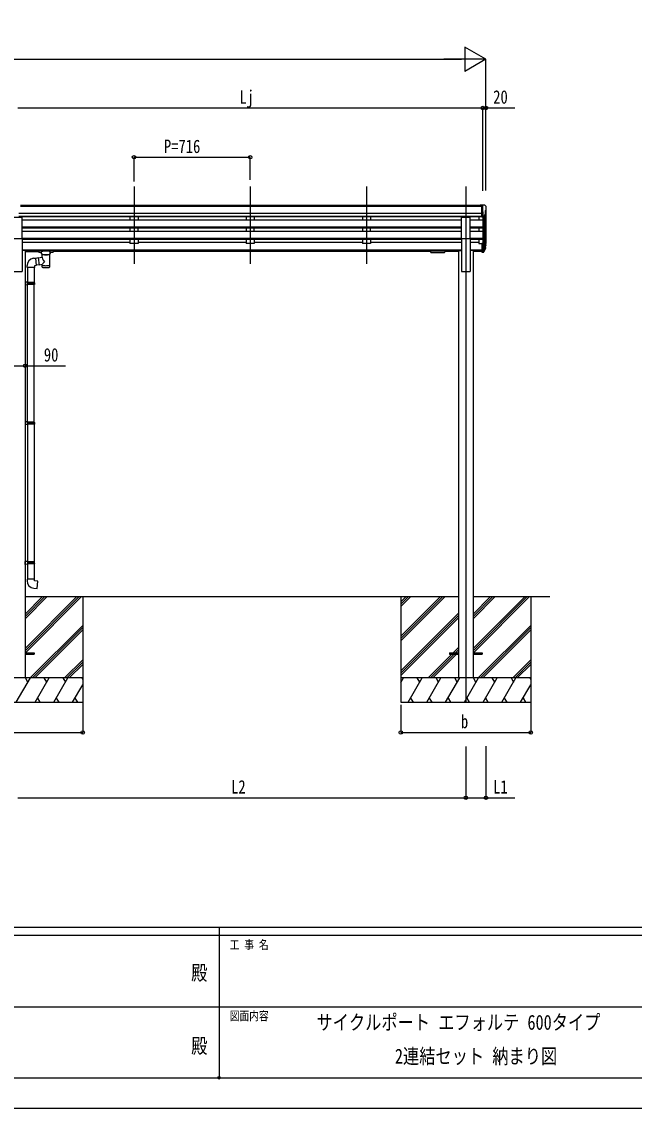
# Model space of a CAD drawing. Units: millimetres, scale not verified. Extents: x -10512 to 10512, y -7425 to 7425.
# Drawn here: x -1228 to 2545, y -7425 to -740 of the extents above; entities that cross this region are included whole.
import ezdxf
from ezdxf.enums import TextEntityAlignment as Align

# ---------------------------------------------------------------- set-up
doc = ezdxf.new("R2010")
doc.units = ezdxf.units.MM
doc.header["$LTSCALE"] = 30
doc.header["$PDMODE"] = 32
doc.header["$PDSIZE"] = 15
for name, color, linetype in [('0-2_USER1', 3, 'Continuous'), ('0-3_YKK_12', 2, 'Continuous'), ('0-4_YKK_13', 4, 'Continuous'), ('0-5_YKK_A1', 4, 'Continuous'), ('0-6_YKK_D', 6, 'Continuous'), ('0-7_YKK_ZWAK', 7, 'Continuous')]:
    doc.layers.add(name, color=color, linetype=linetype)
doc.styles.add('ＭＳ ゴシック', font='')
doc.styles.get('ＭＳ ゴシック').set_extended_font_data('MS Gothic')

msp = doc.modelspace()

# ---------------------------------------------------------------- linework, layer by layer
at = {"layer": '0-3_YKK_12'}
for p, q in [((-536.34, -1752.56), (-536.34, -2230.08)), ((179.66, -1752.56), (179.66, -2230.08)), ((895.66, -1752.56), (895.66, -2230.08)), ((1507.66, -1752.56), (1507.66, -4926.97))]:
    msp.add_line(p, q, dxfattribs=at)
at = {"layer": '0-4_YKK_13'}
for p, q in [((1605.17, -1868.95), (1595.17, -1869.03)), ((1595.17, -1870.55), (1595.17, -1869.03)), ((1605.17, -1940.93), (1605.17, -1868.95)), ((1623.67, -1868.95), (1605.17, -1868.95)), ((1611.67, -1941.93), (1611.67, -1868.95)), ((1623.67, -1868.95), (1626, -1869.09)), ((1626.76, -1869.51), (1630.82, -1875.32)), ((1619.29, -1940.12), (1628.29, -1924.53)), ((1625.67, -1903.46), (1625.67, -1919.74)), ((1631.13, -1900.13), (1625.82, -1903.2)), ((1633.67, -1878.32), (1633.67, -1878.95)), ((-1279.84, -1942.6), (-1224.84, -1942.6)), ((-1224.84, -2074.39), (-1224.84, -1942.6)), ((1480.16, -2074.39), (1480.16, -1942.6)), ((1480.16, -1942.6), (1535.16, -1942.6)), ((1535.16, -2074.39), (1535.16, -1942.6)), ((1605.17, -1940.93), (1611.67, -1940.93)), ((1611.67, -1941.93), (1616.87, -1941.61)), ((-1279.84, -2074.39), (-1224.84, -2074.39)), ((1480.16, -2074.39), (1535.16, -2074.39)), ((1605.17, -2102.67), (1605.17, -2156.7)), ((1605.17, -2102.67), (1611.67, -2102.67)), ((1611.67, -2102.67), (1611.67, -2157.44)), ((1618.1, -2147.02), (1625.85, -2131.62)), ((1627.3, -2131.98), (1619.11, -2148.15)), ((1627.92, -2132.54), (1619.11, -2156.09)), ((1629.97, -2115.48), (1626.69, -2122.55)), ((1630.57, -2116.86), (1626.69, -2124.81)), ((1628.26, -2128.14), (1627.92, -2132.54)), ((-1155.7, -2195.49), (-1143.18, -2193.93)), ((-1126.67, -2193.34), (-1143.01, -2195.88)), ((-1126.96, -2191.46), (-1101.74, -2187.55)), ((-1126.96, -2191.46), (-1119.94, -2236.72)), ((-1122.34, -2147.25), (-1122.34, -2158.01)), ((-1037.34, -2146.59), (-1120.34, -2146.59)), ((-1037.34, -2148.76), (-1120.34, -2148.76)), ((-1105.84, -2158.67), (-1120.34, -2158.67)), ((-1105.84, -2165.48), (-1105.84, -2155.21)), ((-1101.74, -2187.56), (-1101.74, -2169.97)), ((-1055.94, -2169.98), (-1055.92, -2250.27)), ((-1051.84, -2165.48), (-1051.84, -2155.21)), ((-1037.34, -2158.67), (-1051.84, -2158.67)), ((-1035.34, -2147.25), (-1035.34, -2158.01)), ((-1035.34, -2147.44), (-1035.34, -2148.98)), ((1290.66, -2147.25), (1290.66, -2158.01)), ((1290.66, -2147.44), (1290.66, -2148.98)), ((1292.66, -2146.59), (1375.66, -2146.59)), ((1292.66, -2148.76), (1375.66, -2148.76)), ((1292.66, -2158.67), (1375.66, -2158.67)), ((1377.66, -2147.25), (1377.66, -2158.01)), ((1605.17, -2142.8), (1611.67, -2142.8)), ((1605.17, -2147.68), (1611.67, -2147.68)), ((1605.17, -2156.7), (1611.67, -2156.7)), ((1611.67, -2147.7), (1616.8, -2147.7)), ((1611.67, -2149.51), (1616.51, -2149.51)), ((1611.67, -2157.44), (1616.51, -2157.44)), ((-1195.1, -2251.5), (-1195.1, -2240.58)), ((-1149.1, -2251.5), (-1195.1, -2251.5)), ((-1193.14, -2251.5), (-1193.14, -2342.33)), ((-1151.14, -2251.5), (-1151.14, -2344.89)), ((-1120.23, -2234.84), (-1139.34, -2237.81)), ((-1101.74, -2233.9), (-1119.94, -2236.72)), ((-1101.75, -2250.27), (-1101.74, -2233.65)), ((-1191.14, -2342.39), (-1207.14, -2341.92)), ((-1207.14, -2341.92), (-1207.14, -2359.86)), ((-1191.14, -2359.39), (-1207.14, -2359.86)), ((-1191.14, -2344.39), (-1193.14, -2344.39)), ((-1150.14, -2344.89), (-1193.14, -2344.89)), ((-1149.14, -2346.89), (-1193.14, -2346.89)), ((-1149.14, -2354.89), (-1193.14, -2354.89)), ((-1150.14, -2356.89), (-1193.14, -2356.89)), ((-1193.14, -3201.59), (-1193.14, -2359.45)), ((-1191.14, -2344.39), (-1191.14, -2342.39)), ((-1191.14, -2359.39), (-1191.14, -2357.39)), ((-1188.66, -2346.89), (-1188.23, -2344.89)), ((-1151.14, -3204.14), (-1151.14, -2356.89)), ((-1149.14, -2346.89), (-1150.14, -2344.89)), ((-1149.14, -2354.89), (-1150.14, -2356.89)), ((-1149.14, -2346.89), (-1149.14, -2354.89)), ((-1191.14, -3201.64), (-1207.14, -3201.17)), ((-1207.14, -3201.17), (-1207.14, -3219.12)), ((-1191.14, -3203.64), (-1193.14, -3203.64)), ((-1150.14, -3204.14), (-1193.14, -3204.14)), ((-1149.14, -3206.14), (-1193.14, -3206.14)), ((-1191.14, -3203.64), (-1191.14, -3201.64)), ((-1188.66, -3206.14), (-1188.23, -3204.14)), ((-1149.14, -3206.14), (-1150.14, -3204.14)), ((-1149.14, -3206.14), (-1149.14, -3214.14)), ((-1191.14, -3218.64), (-1207.14, -3219.12)), ((-1149.14, -3214.14), (-1193.14, -3214.14)), ((-1150.14, -3216.14), (-1193.14, -3216.14)), ((-1193.14, -3218.7), (-1193.14, -4060.84)), ((-1191.14, -3218.64), (-1191.14, -3216.64)), ((-1151.14, -3216.14), (-1151.14, -4063.4)), ((-1149.14, -3214.14), (-1150.14, -3216.14)), ((-1191.14, -4060.9), (-1207.14, -4060.43)), ((-1207.14, -4078.37), (-1207.14, -4060.43)), ((-1191.14, -4077.9), (-1207.14, -4078.37)), ((-1150.14, -4063.4), (-1193.14, -4063.4)), ((-1149.14, -4065.4), (-1193.14, -4065.4)), ((-1149.14, -4073.4), (-1193.14, -4073.4)), ((-1150.14, -4075.4), (-1193.14, -4075.4)), ((-1191.14, -4075.9), (-1193.14, -4075.9)), ((-1193.14, -4077.96), (-1193.14, -4169.4)), ((-1191.14, -4060.9), (-1191.14, -4062.9)), ((-1191.14, -4075.9), (-1191.14, -4077.9)), ((-1188.66, -4073.4), (-1188.23, -4075.4)), ((-1151.14, -4075.4), (-1151.14, -4169.4)), ((-1149.14, -4065.4), (-1150.14, -4063.4)), ((-1149.14, -4073.4), (-1150.14, -4075.4)), ((-1149.14, -4073.4), (-1149.14, -4065.4)), ((-1149.14, -4169.4), (-1195.14, -4169.4)), ((-1195.14, -4169.4), (-1195.14, -4180.31)), ((-1149.14, -4179.4), (-1149.14, -4169.4)), ((-1207.14, -4622.47), (-1152.34, -4622.47)), ((-1207.14, -4631.47), (-1152.34, -4631.47)), ((-1152.34, -4622.47), (-1152.34, -4631.47)), ((1407.66, -4622.47), (1407.66, -4631.47)), ((1407.66, -4622.47), (1462.46, -4622.47)), ((1407.66, -4631.47), (1462.46, -4631.47)), ((1552.86, -4622.47), (1607.66, -4622.47)), ((1552.86, -4631.47), (1607.66, -4631.47)), ((1607.66, -4622.47), (1607.66, -4631.47))]:
    msp.add_line(p, q, dxfattribs=at)
for points in [[(-1143.18, -2193.93), (-1139.17, -2239.76), (-1149.1, -2241.5), (-1149.1, -2251.5)], [(-1120.34, -2146.59), (-1120.69, -2146.59), (-1121.22, -2146.62), (-1121.67, -2146.67), (-1121.97, -2146.74), (-1122.14, -2146.84), (-1122.26, -2146.98), (-1122.33, -2147.16), (-1122.34, -2147.25)], [(-1120.34, -2158.67), (-1120.69, -2158.67), (-1121.22, -2158.64), (-1121.67, -2158.59), (-1121.97, -2158.52), (-1122.14, -2158.42), (-1122.26, -2158.28), (-1122.33, -2158.1), (-1122.34, -2158.01)], [(-1101.74, -2169.97), (-1101.97, -2169.88), (-1103.32, -2169.14), (-1104.44, -2168.29), (-1105.19, -2167.43), (-1105.66, -2166.53), (-1105.83, -2165.64)], [(-1051.88, -2165.43), (-1051.85, -2165.78), (-1052.1, -2166.74), (-1052.62, -2167.62), (-1053.42, -2168.46), (-1054.53, -2169.26), (-1055.94, -2169.98)], [(-1035.34, -2147.25), (-1035.37, -2147.06), (-1035.46, -2146.92), (-1035.55, -2146.82), (-1035.66, -2146.76), (-1035.78, -2146.72), (-1036.07, -2146.66), (-1036.56, -2146.61), (-1037.1, -2146.59), (-1037.34, -2146.59)], [(-1035.34, -2158.01), (-1035.37, -2158.21), (-1035.46, -2158.34), (-1035.55, -2158.44), (-1035.66, -2158.5), (-1035.78, -2158.54), (-1036.07, -2158.6), (-1036.56, -2158.65), (-1037.1, -2158.67), (-1037.34, -2158.67)], [(1290.66, -2147.25), (1290.7, -2147.06), (1290.79, -2146.92), (1290.88, -2146.82), (1290.98, -2146.76), (1291.11, -2146.72), (1291.4, -2146.66), (1291.89, -2146.61), (1292.43, -2146.59), (1292.66, -2146.59)], [(1290.66, -2158.01), (1290.7, -2158.21), (1290.79, -2158.34), (1290.88, -2158.44), (1290.98, -2158.5), (1291.11, -2158.54), (1291.4, -2158.6), (1291.89, -2158.65), (1292.43, -2158.67), (1292.66, -2158.67)], [(1375.66, -2146.59), (1376.02, -2146.59), (1376.55, -2146.62), (1377, -2146.67), (1377.3, -2146.74), (1377.47, -2146.84), (1377.59, -2146.98), (1377.66, -2147.16), (1377.66, -2147.25)], [(1375.66, -2158.67), (1376.02, -2158.67), (1376.55, -2158.64), (1377, -2158.59), (1377.3, -2158.52), (1377.47, -2158.42), (1377.59, -2158.28), (1377.66, -2158.1), (1377.66, -2158.01)], [(-1191.14, -2357.39), (-1193.14, -2357.39), (-1193.14, -2344.39)], [(-1188.66, -2346.89), (-1188.66, -2354.89), (-1188.23, -2356.89)], [(-1191.14, -3216.64), (-1193.14, -3216.64), (-1193.14, -3203.64)], [(-1188.66, -3206.14), (-1188.66, -3214.14), (-1188.23, -3216.14)], [(-1191.14, -4062.9), (-1193.14, -4062.9), (-1193.14, -4075.9)], [(-1188.66, -4073.4), (-1188.66, -4065.4), (-1188.23, -4063.4)], [(-1154.06, -4225.14), (-1133.22, -4226.97), (-1129.21, -4181.14), (-1149.14, -4179.4)]]:
    msp.add_lwpolyline(points, dxfattribs=at)
for centre, radius, start, end in [((1625.94, -1870.09), 1, 35, 86.5), ((1625.97, -1903.46), 0.3, 120, 180), ((1625.97, -1919.74), 0.3, 180, 265.2833), ((1625.69, -1923.03), 3, 330, 85.2833), ((1630.67, -1878.32), 3, 0, 87), ((1626.76, -1895.76), 6.18, 315.00103, 354.2965), ((1431.67, -1878.95), 202, 355.05096, 0), ((1616.69, -1938.62), 3, 273.5, 330), ((1601.08, -2105.99), 30.41, 341.80266, 352.8448), ((1602.48, -2107.74), 29.53, 342.01856, 353.49194), ((-1149.19, -2240.94), 45.91, 98.14944, 179.55845), ((-1150.14, -4180.31), 45, 180, 265)]:
    msp.add_arc(centre, radius, start, end, dxfattribs=at)
for centre, major_axis, ratio, start_param, end_param in [((1541.75, -2108.08), (88.05, 0), 0.90356, 5.9828017, 6.0168888), ((1626.95, -2128.14), (-1.3, 0), 0.90356, 2.9359903, 4.9130961), ((1541.03, -2111.94), (89.07, 0), 0.90356, 6.0316505, 6.077583), ((1543.8, -2101.5), (-87.93, 4.42), 0.541684, 3.060334, 3.2172517), ((1543.01, -2108.18), (89.06, 1.43), 0.57596, 6.1985533, 6.3701348), ((-1120.34, -2148.98), (-2, 0), 0.109601, 4.712389, 6.2831853), ((-1078.84, -2155.21), (-27, 0), 0.122176, 3.1415927, 6.2831853), ((-1089.84, -2165.48), (-16, 0), 0.361356, 0, 0.0194874), ((-1078.84, -2214.1), (22.81, -26.62), 0.234429, 3.1563334, 4.5976381), ((-1078.82, -2170.44), (-22.92, 0.42), 0.07247, 0.0008089, 1.5716053), ((-1078.82, -2172.06), (-22.92, 0.42), 0.07247, 0.0008089, 1.5716053), ((-1078.85, -2170.44), (22.91, 0.42), 0.072511, 4.711586, 6.2823824), ((-1078.85, -2172.06), (22.91, 0.42), 0.072511, 4.711586, 6.2823824), ((-1037.34, -2148.98), (-2, 0), 0.109601, 3.1415927, 4.712389), ((1292.66, -2148.98), (2, 0), 0.109601, 1.5707963, 3.1415927), ((1375.66, -2148.98), (2, 0), 0.109601, 0, 1.5707963), ((1616.51, -2146.8), (3, 0), 0.90356, 4.712389, 5.7595865), ((1616.51, -2154.73), (-3, 0), 0.90356, 1.5707963, 2.6179939), ((1616.8, -2146.35), (1.5, 0), 0.90356, 4.712389, 5.7595865), ((-1081.39, -2211.45), (-20.32, -22.25), 0.045535, 4.9756507, 6.2441899), ((-1078.84, -2250.27), (-22.92, 0), 0.101955, 6.2829723, 9.4248207), ((-1078.84, -2237.83), (-22.91, 0), 0.122865, 6.2831853, 9.424778)]:
    msp.add_ellipse(centre, major_axis=major_axis, ratio=ratio, start_param=start_param, end_param=end_param, dxfattribs=at)
at = {"layer": '0-5_YKK_A1'}
for p, q in [((1605.17, -1870.55), (-1235.83, -1870.55)), ((1605.17, -1919.3), (-1245.84, -1919.3)), ((1605.17, -1937.15), (-1245.84, -1937.15)), ((1605.17, -1875.77), (-1235.83, -1875.77)), ((1611.67, -1910.05), (1611.67, -2102.67)), ((1626.69, -1927.29), (1626.69, -2129.02)), ((1631.66, -1899.52), (1631.66, -2102.31)), ((1605.17, -1940.4), (-1245.84, -1940.4)), ((1480.16, -1960.98), (-1224.84, -1960.98)), ((1480.16, -2004.34), (-1224.84, -2004.34)), ((-561.34, -1940.5), (-561.34, -1960.88)), ((-511.34, -1960.88), (-561.34, -1960.88)), ((-511.34, -1940.5), (-511.34, -1960.88)), ((154.66, -1940.5), (154.66, -1960.88)), ((204.66, -1960.88), (154.66, -1960.88)), ((204.66, -1940.5), (204.66, -1960.88)), ((870.66, -1940.5), (870.66, -1962.36)), ((920.66, -1960.88), (870.66, -1960.88)), ((920.66, -1940.5), (920.66, -1962.36)), ((1611.66, -1960.98), (1535.16, -1960.98)), ((1611.66, -2004.34), (1535.16, -2004.34)), ((1586.67, -1940.4), (1586.67, -1960.98)), ((1617.67, -1941.46), (1617.67, -2147.45)), ((1480.16, -2005.84), (-1224.84, -2005.84)), ((1480.16, -2010.15), (-1224.84, -2010.15)), ((1480.16, -2031.08), (-1224.84, -2031.08)), ((-561.34, -2010.15), (-561.34, -2030.98)), ((-511.34, -2030.98), (-561.34, -2030.98)), ((-511.34, -2030.98), (-511.34, -2010.15)), ((154.66, -2010.15), (154.66, -2030.98)), ((204.66, -2030.98), (154.66, -2030.98)), ((204.66, -2030.98), (204.66, -2010.15)), ((870.66, -2010.15), (870.66, -2030.98)), ((920.66, -2030.98), (870.66, -2030.98)), ((920.66, -2030.98), (920.66, -2010.15)), ((1611.66, -2005.84), (1535.16, -2005.84)), ((1611.66, -2010.15), (1535.16, -2010.15)), ((1611.66, -2031.08), (1535.16, -2031.08)), ((1586.67, -2010.15), (1586.67, -2031.08)), ((-1224.84, -2074.39), (-1224.84, -2276.97)), ((1480.16, -2074.44), (-1224.84, -2074.44)), ((1480.16, -2075.94), (-1224.84, -2075.94)), ((1480.16, -2080.26), (-1224.84, -2080.26)), ((-561.34, -2098.36), (-1224.84, -2098.36)), ((-561.34, -2080.26), (-561.34, -2103.3)), ((-511.34, -2103.3), (-561.34, -2103.3)), ((-511.34, -2080.26), (-511.34, -2103.3)), ((154.66, -2098.36), (-511.34, -2098.36)), ((154.66, -2080.26), (154.66, -2103.3)), ((204.66, -2103.3), (154.66, -2103.3)), ((204.66, -2080.26), (204.66, -2103.3)), ((870.66, -2098.36), (204.66, -2098.36)), ((870.66, -2080.26), (870.66, -2103.3)), ((920.66, -2103.3), (870.66, -2103.3)), ((920.66, -2080.26), (920.66, -2103.3)), ((1480.16, -2098.36), (920.66, -2098.36)), ((1480.16, -2074.39), (1480.16, -2276.97)), ((1535.16, -2074.39), (1535.16, -2276.97)), ((1611.66, -2074.44), (1535.16, -2074.39)), ((1611.66, -2075.94), (1535.16, -2075.94)), ((1611.66, -2080.26), (1535.16, -2080.26)), ((1586.66, -2098.36), (1535.16, -2098.36)), ((1586.67, -2080.26), (1586.67, -2103.3)), ((1586.67, -2103.3), (1605.17, -2103.3)), ((1480.16, -2145.37), (-1224.84, -2145.37)), ((1480.16, -2146.77), (-1224.84, -2146.77)), ((-1207.14, -2147.97), (-1224.84, -2147.97)), ((-1207.14, -2147.97), (-1207.14, -4776.96)), ((-1207.14, -2154.46), (-1122.34, -2154.46)), ((1290.66, -2154.46), (-1035.34, -2154.46)), ((1462.46, -2154.46), (1377.66, -2154.46)), ((1462.46, -2147.97), (1462.46, -4776.96)), ((1462.46, -2147.97), (1480.16, -2147.97)), ((1605.17, -2145.37), (1535.16, -2145.37)), ((1605.17, -2146.77), (1535.16, -2146.77)), ((1552.86, -2147.97), (1535.16, -2147.97)), ((1552.86, -2147.97), (1552.86, -4776.96)), ((1605.17, -2154.46), (1552.86, -2154.46)), ((-1279.84, -2276.97), (-1224.84, -2276.97)), ((1480.16, -2276.97), (1535.16, -2276.97)), ((-1207.34, -4596.44), (-887.86, -4276.97)), ((-1207.34, -4610.58), (-873.71, -4276.97)), ((-1207.34, -4412.6), (-1071.7, -4276.97)), ((-1207.34, -4398.45), (-1085.85, -4276.97)), ((-1207.34, -4384.31), (-1099.99, -4276.97)), ((-1207.14, -4276.97), (-731.3, -4276.97)), ((-1205.08, -4622.47), (-859.57, -4276.97)), ((-1100.14, -4276.97), (1459.46, -4276.97)), ((-852.54, -4276.97), (-852.54, -4926.96)), ((1107.46, -4276.97), (1107.46, -4926.96)), ((1107.46, -4521.14), (1351.64, -4276.97)), ((1107.46, -4535.28), (1365.79, -4276.97)), ((1107.46, -4549.43), (1379.93, -4276.97)), ((1107.46, -4337.3), (1167.8, -4276.97)), ((1107.46, -4323.15), (1153.65, -4276.97)), ((1107.46, -4309.01), (1139.51, -4276.97)), ((1549.86, -4276.97), (2025.7, -4276.97)), ((1552.66, -4596.44), (1872.14, -4276.97)), ((1552.66, -4610.58), (1886.29, -4276.97)), ((1552.66, -4412.6), (1688.3, -4276.97)), ((1552.66, -4398.45), (1674.15, -4276.97)), ((1552.66, -4384.31), (1660.01, -4276.97)), ((1554.92, -4622.47), (1900.43, -4276.97)), ((1907.46, -4276.97), (1907.46, -4926.96)), ((1107.46, -4733.27), (1462.26, -4378.48)), ((1107.46, -4747.42), (1462.26, -4392.62)), ((1107.46, -4761.56), (1462.26, -4406.76)), ((-1175.73, -4776.96), (-852.54, -4453.78)), ((-1161.59, -4776.96), (-852.54, -4467.92)), ((1584.27, -4776.96), (1907.46, -4453.78)), ((1598.42, -4776.96), (1907.46, -4467.92)), ((-1147.44, -4776.96), (-852.54, -4482.06)), ((1612.56, -4776.96), (1907.46, -4482.06)), ((1430.41, -4622.47), (1462.26, -4590.61)), ((1444.55, -4622.47), (1462.26, -4604.75)), ((-963.59, -4776.96), (-852.54, -4665.91)), ((1275.91, -4776.96), (1421.41, -4631.47)), ((1290.05, -4776.96), (1435.55, -4631.47)), ((1304.19, -4776.96), (1449.69, -4631.47)), ((1458.69, -4622.47), (1462.26, -4618.89)), ((1796.41, -4776.96), (1907.46, -4665.91)), ((-949.45, -4776.96), (-852.54, -4680.05)), ((-935.31, -4776.96), (-852.54, -4694.19)), ((1810.55, -4776.96), (1907.46, -4680.05)), ((1824.69, -4776.96), (1907.46, -4694.19)), ((-852.54, -4776.96), (-1652.54, -4776.96)), ((-1261.38, -4926.96), (-1174.78, -4776.96)), ((-1189.78, -4802.95), (-1204.78, -4776.96)), ((-1145.91, -4926.96), (-1059.31, -4776.96)), ((-1074.31, -4802.95), (-1089.31, -4776.96)), ((-1030.44, -4926.96), (-943.84, -4776.96)), ((-973.84, -4776.96), (-958.84, -4802.95)), ((-858.37, -4776.96), (-852.54, -4787.06)), ((1907.46, -4776.96), (1107.46, -4776.96)), ((1107.46, -4804.47), (1123.34, -4776.96)), ((1152.21, -4926.96), (1238.81, -4776.96)), ((1223.81, -4802.95), (1208.81, -4776.96)), ((1267.68, -4926.96), (1354.28, -4776.96)), ((1339.28, -4802.95), (1324.28, -4776.96)), ((1383.15, -4926.96), (1469.75, -4776.96)), ((1454.75, -4802.95), (1439.75, -4776.96)), ((1498.62, -4926.96), (1585.22, -4776.96)), ((1570.22, -4802.95), (1555.22, -4776.96)), ((1614.09, -4926.96), (1700.69, -4776.96)), ((1685.69, -4802.95), (1670.69, -4776.96)), ((1729.56, -4926.96), (1816.16, -4776.96)), ((1786.16, -4776.96), (1801.16, -4802.95)), ((1901.63, -4776.96), (1907.46, -4787.06)), ((-914.97, -4926.96), (-852.54, -4818.83)), ((1845.03, -4926.96), (1907.46, -4818.83)), ((-1652.54, -4926.96), (-852.54, -4926.96)), ((-1130.91, -4900.98), (-1115.91, -4926.96)), ((-1015.44, -4900.99), (-1000.44, -4926.96)), ((-899.97, -4900.99), (-884.97, -4926.96)), ((1107.46, -4926.96), (1907.46, -4926.96)), ((1167.21, -4900.99), (1182.21, -4926.96)), ((1282.68, -4900.99), (1297.68, -4926.96)), ((1398.15, -4900.98), (1413.15, -4926.96)), ((1513.62, -4900.98), (1528.62, -4926.96)), ((1629.09, -4900.98), (1644.09, -4926.96)), ((1744.56, -4900.99), (1759.56, -4926.96)), ((1860.03, -4900.99), (1875.03, -4926.96))]:
    msp.add_line(p, q, dxfattribs=at)
at = {"layer": '0-6_YKK_D'}
for p, q in [((1631.67, -970.55), (1501.76, -895.55)), ((1501.76, -895.55), (1501.76, -1045.55)), ((-3986.34, -970.55), (1481.67, -970.55)), ((1631.67, -970.55), (1371.86, -970.55)), ((1631.67, -970.55), (1501.76, -1045.55)), ((1631.67, -1779.13), (1631.67, -969.55)), ((1611.67, -1780.13), (1611.67, -1269.55)), ((1611.67, -1780.13), (1611.67, -1269.55)), ((1631.67, -1778.13), (1631.67, -1269.55)), ((-1252.33, -1270.55), (1611.67, -1270.55)), ((-536.34, -1723.67), (-536.34, -1572.57)), ((-536.34, -1573.57), (179.66, -1573.57)), ((179.66, -1712.54), (179.66, -1572.57)), ((-852.54, -4912.75), (-852.54, -5113.68)), ((1107.46, -4942.18), (1107.46, -5113.68)), ((1907.46, -4927.96), (1907.46, -5113.68)), ((-1652.54, -5112.68), (-852.54, -5112.68)), ((1107.46, -5112.68), (1907.46, -5112.68)), ((1507.66, -5199.14), (1507.66, -5515.56)), ((1507.66, -5199.14), (1507.66, -5515.56)), ((1631.66, -5196.54), (1631.66, -5515.56)), ((-1252.34, -5514.56), (1507.66, -5514.56))]:
    msp.add_line(p, q, dxfattribs=at)
for points in [[(1611.67, -1270.55), (1631.67, -1270.55), (1810.17, -1270.55)], [(-1297.54, -2856.52), (-1207.14, -2856.52), (-958.59, -2856.52)], [(1507.66, -5514.56), (1631.66, -5514.56), (1808.76, -5514.56)]]:
    msp.add_lwpolyline(points, dxfattribs=at)
for centre in [(1611.67, -1270.55), (1611.67, -1270.55), (1631.67, -1270.55), (-536.34, -1573.57), (179.66, -1573.57), (-1207.14, -2856.52), (-852.54, -5112.68), (1107.46, -5112.68), (1907.46, -5112.68), (1507.66, -5514.56), (1507.66, -5514.56), (1631.66, -5514.56)]:
    msp.add_circle(centre, 10.62, dxfattribs=at)
at = {"layer": '0-7_YKK_ZWAK'}
for p, q in [((9737.55, -6312.5), (-9762.45, -6312.5)), ((-12.45, -6312.5), (-12.45, -7237.5)), ((-12.45, -6362.5), (-3262.45, -6362.5)), ((3237.55, -6362.5), (-12.45, -6362.5)), ((-3243.7, -6800), (-12.45, -6800)), ((-12.45, -6800), (3237.55, -6800)), ((-3262.45, -7237.5), (-12.45, -7237.5)), ((-12.45, -7237.5), (3237.55, -7237.5))]:
    msp.add_line(p, q, dxfattribs=at)
msp.add_lwpolyline([(-10512.5, -7425), (10512.5, -7425), (10512.5, 7425), (-10512.5, 7425)], close=True, dxfattribs=at)
msp.add_point((-12.45, -7237.5), dxfattribs=at)

# ---------------------------------------------------------------- texts
at = {"layer": '0-2_USER1', "style": 'ＭＳ ゴシック', "width": 0.8}
for s, p in [('サイクルポート エフォルテ 600タイプ', (587.3, -6969.36)), ('2連結セット 納まり図', (1070.63, -7177.69))]:
    msp.add_text(s, height=91.64, dxfattribs=at).set_placement(p, align=Align.BOTTOM_LEFT)
at = {"layer": '0-6_YKK_D', "style": 'ＭＳ ゴシック', "width": 0.8}
for s, p in [('Lj', (113.67, -1268.55)), ('20', (1676.17, -1268.55)), ('P=716', (-352.34, -1572.27)), ('90', (-1091.89, -2855.22)), ('b', (1477.46, -5111.38)), ('L2', (61.66, -5513.26)), ('L1', (1675.46, -5513.26))]:
    msp.add_text(s, height=82.48, dxfattribs=at).set_placement(p, align=Align.BOTTOM_LEFT)
at = {"layer": '0-7_YKK_ZWAK', "style": 'ＭＳ ゴシック', "width": 0.8}
for s, height, p in [('工 事 名', 54.99, (53.17, -6462.5)), ('殿', 91.64, (-184.17, -6664.58)), ('図面内容', 54.99, (53.17, -6900)), ('殿', 91.64, (-184.17, -7114.58))]:
    msp.add_text(s, height=height, dxfattribs=at).set_placement(p, align=Align.BOTTOM_LEFT)

doc.saveas('drawing.dxf')
